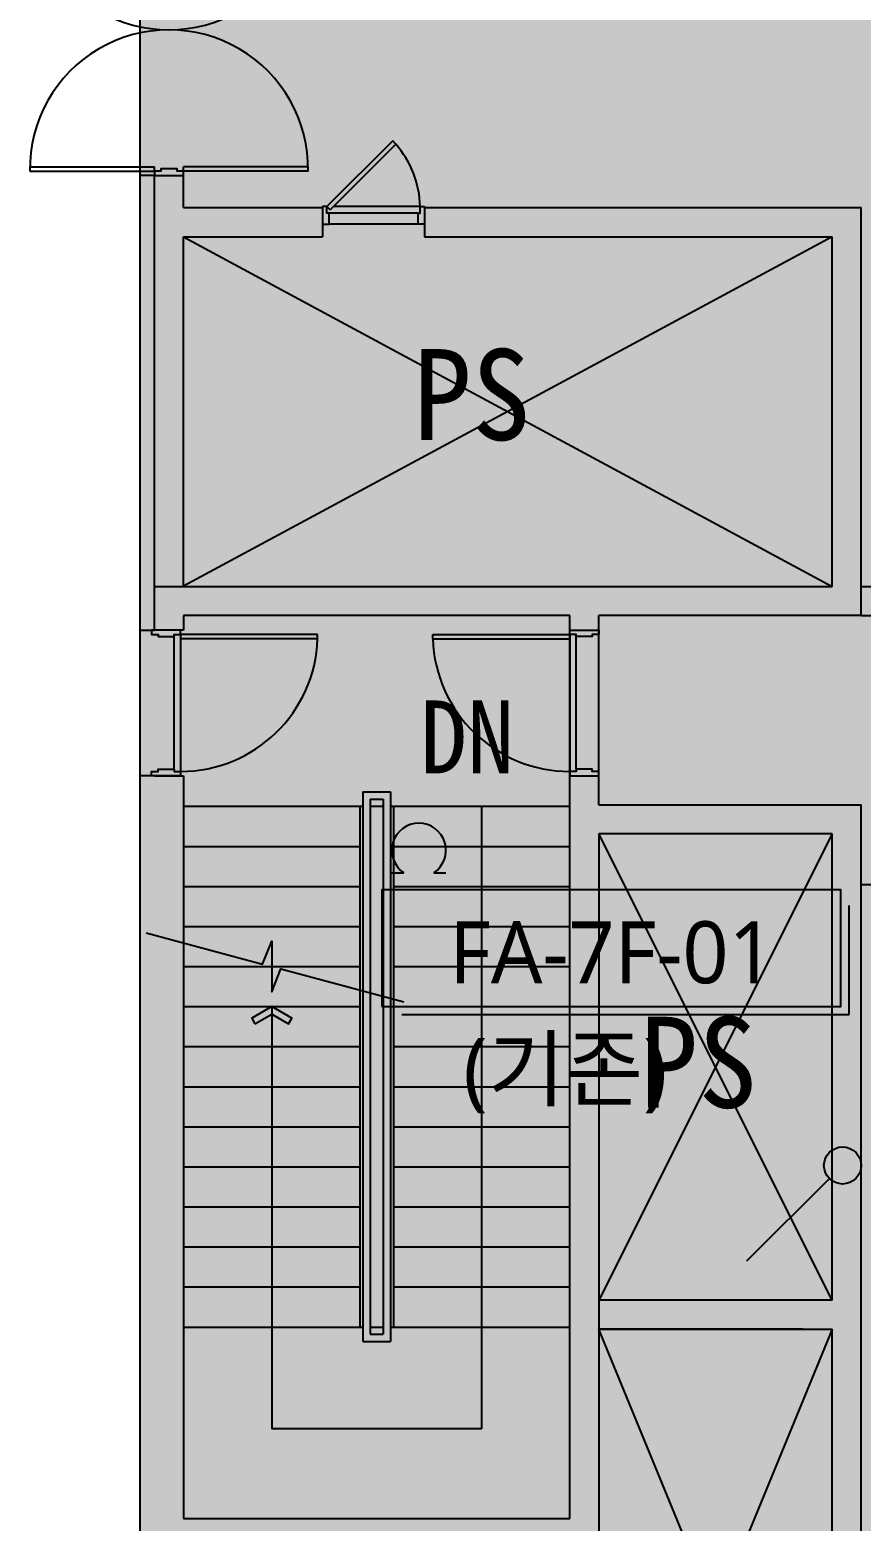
# Model space of a CAD drawing. Header units: millimetres. Extents: x 1710 to 94914, y 1329 to 63037.
# Drawn here: x 9276 to 14981, y 38026 to 48265 of the extents above; entities that cross this region are included whole.
import ezdxf
from ezdxf.enums import TextEntityAlignment as Align

# ---------------------------------------------------------------- set-up
doc = ezdxf.new("R2010")
doc.units = ezdxf.units.MM
doc.header["$LTSCALE"] = 120
for name, color, linetype in [('ARCH', 9, 'Continuous'), ('fire', 2, 'Continuous'), ('fire-l', 4, 'Continuous'), ('공사제외', 5, 'Continuous')]:
    doc.layers.add(name, color=color, linetype=linetype)
doc.styles.add('SUKWOO', font='malgun.ttf')
doc.styles.add('돋움', font='')
doc.styles.get('돋움').set_extended_font_data('DotumChe')

# ---------------------------------------------------------------- blocks, each defined once
blk = doc.blocks.new('O')
at = {"layer": 'fire'}
for p, q in [((0, 0), (0.483, 0)), ((1.703, 0), (2.186, 0))]:
    blk.add_line(p, q, dxfattribs=at)
blk.add_arc((1.093, 0.907), 1.093, 303.90895, 236.09105, dxfattribs=at)
blk = doc.blocks.new('13')
at = {"layer": 'fire'}
blk.add_line((0.53, 0.53), (3.873, 3.873), dxfattribs=at)
blk.add_circle((0, 0), 0.75, dxfattribs=at)
blk.add_solid([(1.81, 2.4), (2.4, 1.81), (3.873, 3.873)], dxfattribs=at)

msp = doc.modelspace()

# ---------------------------------------------------------------- hatches: boundary and pattern name
at = {"layer": 'ARCH'}
h = msp.add_hatch(color=9, dxfattribs=at)
edge = h.paths.add_edge_path()
edge.add_arc((12376.3, 42934.2), 80, -90, 90)
edge.add_arc((12376.3, 42934.2), 80, 90, 270)
h = msp.add_hatch(color=9, dxfattribs=at)
edge = h.paths.add_edge_path()
edge.add_arc((12376.3, 42934.2), 80, -90, 90)
edge.add_arc((12376.3, 42934.2), 80, 90, 270)
h = msp.add_hatch(color=9, dxfattribs=at)
edge = h.paths.add_edge_path()
edge.add_arc((12376.3, 42934.2), 80, -90, 90)
edge.add_arc((12376.3, 42934.2), 80, 90, 270)
h = msp.add_hatch(color=9, dxfattribs=at)
edge = h.paths.add_edge_path()
edge.add_arc((12376.3, 42934.2), 80, -90, 90)
edge.add_arc((12376.3, 42934.2), 80, 90, 270)
h = msp.add_hatch(color=9, dxfattribs=at)
edge = h.paths.add_edge_path()
edge.add_arc((12376.3, 42934.2), 80, -90, 90)
edge.add_arc((12376.3, 42934.2), 80, 90, 270)
h = msp.add_hatch(color=9, dxfattribs=at)
edge = h.paths.add_edge_path()
edge.add_arc((12376.3, 42934.2), 80, -90, 90)
edge.add_arc((12376.3, 42934.2), 80, 90, 270)
msp.add_hatch(color=9, dxfattribs=at).paths.add_polyline_path([(10798.7, 41479.7), (10820.9, 41441.2), (10936.3, 41507.9), (11051.8, 41441.2), (11074, 41479.7), (10936.3, 41559.2)])
msp.add_hatch(color=9, dxfattribs=at).paths.add_polyline_path([(10798.7, 41479.7), (10820.9, 41441.2), (10936.3, 41507.9), (11051.8, 41441.2), (11074, 41479.7), (10936.3, 41559.2)])
msp.add_hatch(color=9, dxfattribs=at).paths.add_polyline_path([(10798.7, 41479.7), (10820.9, 41441.2), (10936.3, 41507.9), (11051.8, 41441.2), (11074, 41479.7), (10936.3, 41559.2)])
msp.add_hatch(color=9, dxfattribs=at).paths.add_polyline_path([(10798.7, 41479.7), (10820.9, 41441.2), (10936.3, 41507.9), (11051.8, 41441.2), (11074, 41479.7), (10936.3, 41559.2)])
msp.add_hatch(color=9, dxfattribs=at).paths.add_polyline_path([(10798.7, 41479.7), (10820.9, 41441.2), (10936.3, 41507.9), (11051.8, 41441.2), (11074, 41479.7), (10936.3, 41559.2)])
msp.add_hatch(color=9, dxfattribs=at).paths.add_polyline_path([(10798.7, 41479.7), (10820.9, 41441.2), (10936.3, 41507.9), (11051.8, 41441.2), (11074, 41479.7), (10936.3, 41559.2)])
at = {"layer": '공사제외', "linetype": 'Continuous'}
msp.add_hatch(color=253, dxfattribs=at).paths.add_polyline_path([(23571.3, 52274.1), (10031.3, 52274.1), (10031.3, 28344.3), (23571.3, 28344.3)])

# ---------------------------------------------------------------- linework, layer by layer
at = {"layer": 'ARCH', "color": 9}
for p, q in [((11766.9, 47501.9, 0), (11315.2, 47051.2, 0)), ((11766.9, 47501.9, 0), (11315.2, 47051.2, 0)), ((11766.9, 47501.9, 0), (11315.2, 47051.2, 0)), ((11788.1, 47480.6, 0), (11336.5, 47029.9, 0)), ((11788.1, 47480.6, 0), (11336.5, 47029.9, 0)), ((11788.1, 47480.6, 0), (11336.5, 47029.9, 0)), ((11788.1, 47480.6, 0), (11766.9, 47501.9, 0)), ((11788.1, 47480.6, 0), (11766.9, 47501.9, 0)), ((11788.1, 47480.6, 0), (11766.9, 47501.9, 0)), ((9276.5, 47325.1, 0), (10131.3, 47325.1, 0)), ((9276.5, 47325.1, 0), (10131.3, 47325.1, 0)), ((9276.5, 47325.1, 0), (10131.3, 47325.1, 0)), ((9276.5, 47325.1, 0), (10131.3, 47325.1, 0)), ((9276.5, 47325.1, 0), (10131.3, 47325.1, 0)), ((9276.5, 47325.1, 0), (10131.3, 47325.1, 0)), ((10131.3, 47295.1, 0), (10131.3, 47325.1, 0)), ((10131.3, 47295.1, 0), (10131.3, 47325.1, 0)), ((10131.3, 47295.1, 0), (10131.3, 47325.1, 0)), ((10131.3, 47295.1, 0), (10131.3, 47325.1, 0)), ((10131.3, 47295.1, 0), (10131.3, 47325.1, 0)), ((10131.3, 47295.1, 0), (10131.3, 47325.1, 0)), ((10331.3, 47295.1, 0), (10331.3, 47325.1, 0)), ((11186.2, 47325.1, 0), (10331.3, 47325.1, 0)), ((10331.3, 47295.1, 0), (10331.3, 47325.1, 0)), ((11186.2, 47325.1, 0), (10331.3, 47325.1, 0)), ((10331.3, 47295.1, 0), (10331.3, 47325.1, 0)), ((11186.2, 47325.1, 0), (10331.3, 47325.1, 0)), ((10331.3, 47295.1, 0), (10331.3, 47325.1, 0)), ((11186.2, 47325.1, 0), (10331.3, 47325.1, 0)), ((10331.3, 47295.1, 0), (10331.3, 47325.1, 0)), ((11186.2, 47325.1, 0), (10331.3, 47325.1, 0)), ((10331.3, 47295.1, 0), (10331.3, 47325.1, 0)), ((11186.2, 47325.1, 0), (10331.3, 47325.1, 0)), ((9276.5, 47295.1, 0), (10131.3, 47295.1, 0)), ((9276.5, 47295.1, 0), (10131.3, 47295.1, 0)), ((9276.5, 47295.1, 0), (10131.3, 47295.1, 0)), ((9276.5, 47295.1, 0), (10131.3, 47295.1, 0)), ((9276.5, 47295.1, 0), (10131.3, 47295.1, 0)), ((9276.5, 47295.1, 0), (10131.3, 47295.1, 0)), ((10131.3, 47265.1, 0), (10031.3, 47265.1, 0)), ((10131.3, 47265.1, 0), (10031.3, 47265.1, 0)), ((10131.3, 47265.1, 0), (10031.3, 47265.1, 0)), ((10131.3, 47265.1, 0), (10031.3, 47265.1, 0)), ((10131.3, 47265.1, 0), (10031.3, 47265.1, 0)), ((10131.3, 47265.1, 0), (10031.3, 47265.1, 0)), ((10131.3, 44444.3, 0), (10131.3, 47265.1, 0)), ((10131.3, 47265.1, 0), (10331.3, 47265.1, 0)), ((10131.3, 44444.3, 0), (10131.3, 47265.1, 0)), ((10131.3, 47265.1, 0), (10331.3, 47265.1, 0)), ((10131.3, 44444.3, 0), (10131.3, 47265.1, 0)), ((10131.3, 47265.1, 0), (10331.3, 47265.1, 0)), ((10131.3, 44444.3, 0), (10131.3, 47265.1, 0)), ((10131.3, 47265.1, 0), (10331.3, 47265.1, 0)), ((10131.3, 44444.3, 0), (10131.3, 47265.1, 0)), ((10131.3, 47265.1, 0), (10331.3, 47265.1, 0)), ((10131.3, 44444.3, 0), (10131.3, 47265.1, 0)), ((10131.3, 47265.1, 0), (10331.3, 47265.1, 0)), ((11186.2, 47295.1, 0), (10331.3, 47295.1, 0)), ((11186.2, 47295.1, 0), (10331.3, 47295.1, 0)), ((11186.2, 47295.1, 0), (10331.3, 47295.1, 0)), ((11186.2, 47295.1, 0), (10331.3, 47295.1, 0)), ((11186.2, 47295.1, 0), (10331.3, 47295.1, 0)), ((11186.2, 47295.1, 0), (10331.3, 47295.1, 0)), ((10331.3, 47044.6, 0), (10331.3, 47265.1, 0)), ((10331.3, 47044.6, 0), (10331.3, 47265.1, 0)), ((10331.3, 47044.6, 0), (10331.3, 47265.1, 0)), ((10331.3, 47044.6, 0), (10331.3, 47265.1, 0)), ((10331.3, 47044.6, 0), (10331.3, 47265.1, 0)), ((10331.3, 47044.6, 0), (10331.3, 47265.1, 0)), ((10131.3, 44444.6, 0), (10131.3, 47044.6, 0)), ((10131.3, 44444.6, 0), (10131.3, 47044.6, 0)), ((10131.3, 44444.6, 0), (10131.3, 47044.6, 0)), ((10131.3, 44444.6, 0), (10131.3, 47044.6, 0)), ((10131.3, 44444.6, 0), (10131.3, 47044.6, 0)), ((10131.3, 44444.6, 0), (10131.3, 47044.6, 0)), ((10331.3, 47044.6, 0), (11285.2, 47044.6, 0)), ((10331.3, 47044.6, 0), (11285.2, 47044.6, 0)), ((10331.3, 47044.6, 0), (11285.2, 47044.6, 0)), ((11285.2, 47044.6, 0), (11285.2, 46844.5, 0)), ((11285.2, 47044.6, 0), (11285.2, 46844.5, 0)), ((11285.2, 47044.6, 0), (11285.2, 46844.5, 0)), ((11315.2, 47051.2, 0), (11336.5, 47029.9, 0)), ((11315.2, 47051.2, 0), (11336.5, 47029.9, 0)), ((11315.2, 47051.2, 0), (11336.5, 47029.9, 0)), ((11985.2, 47044.6, 0), (14981.3, 47044.6, 0)), ((11985.2, 47044.6, 0), (11985.2, 46844.5, 0)), ((11985.2, 47044.6, 0), (14981.3, 47044.6, 0)), ((11985.2, 47044.6, 0), (11985.2, 46844.5, 0)), ((11985.2, 47044.6, 0), (14981.3, 47044.6, 0)), ((11985.2, 47044.6, 0), (11985.2, 46844.5, 0)), ((14981.3, 44244.2, 0), (14981.3, 47044.6, 0)), ((14981.3, 44244.2, 0), (14981.3, 47044.6, 0)), ((14981.3, 44244.2, 0), (14981.3, 47044.6, 0)), ((14781.3, 46844.6, 0), (10331.3, 44444.6, 0)), ((14781.3, 46844.6, 0), (10331.3, 44444.6, 0)), ((10331.3, 46844.6, 0), (11285.2, 46844.6, 0)), ((10331.3, 44444.6, 0), (10331.3, 46844.6, 0)), ((10331.3, 46844.6, 0), (11285.2, 46844.6, 0)), ((10331.3, 44444.6, 0), (10331.3, 46844.6, 0)), ((14781.3, 46844.6, 0), (10331.3, 44444.6, 0)), ((14781.3, 46844.6, 0), (10331.3, 44444.6, 0)), ((10331.3, 46844.6, 0), (11285.2, 46844.6, 0)), ((10331.3, 44444.6, 0), (10331.3, 46844.6, 0)), ((10331.3, 46844.6, 0), (11285.2, 46844.6, 0)), ((10331.3, 44444.6, 0), (10331.3, 46844.6, 0)), ((14781.3, 46844.6, 0), (10331.3, 44444.6, 0)), ((14781.3, 46844.6, 0), (10331.3, 44444.6, 0)), ((10331.3, 46844.6, 0), (11285.2, 46844.6, 0)), ((10331.3, 44444.6, 0), (10331.3, 46844.6, 0)), ((10331.3, 46844.6, 0), (11285.2, 46844.6, 0)), ((10331.3, 44444.6, 0), (10331.3, 46844.6, 0)), ((10331.3, 46844.2, 0), (14781.3, 44444.2, 0)), ((10331.3, 46844.2, 0), (14781.3, 44444.2, 0)), ((10331.3, 46844.2, 0), (14781.3, 44444.2, 0)), ((10331.3, 46844.2, 0), (14781.3, 44444.2, 0)), ((10331.3, 46844.2, 0), (14781.3, 44444.2, 0)), ((10331.3, 46844.2, 0), (14781.3, 44444.2, 0)), ((11985.2, 46844.6, 0), (14781.3, 46844.6, 0)), ((11985.2, 46844.6, 0), (14781.3, 46844.6, 0)), ((11985.2, 46844.6, 0), (14781.3, 46844.6, 0)), ((11985.2, 46844.6, 0), (14781.3, 46844.6, 0)), ((11985.2, 46844.6, 0), (14781.3, 46844.6, 0)), ((11985.2, 46844.6, 0), (14781.3, 46844.6, 0)), ((14781.3, 44444.2, 0), (14781.3, 46844.6, 0)), ((14781.3, 44444.2, 0), (14781.3, 46844.6, 0)), ((14781.3, 44444.2, 0), (14781.3, 46844.6, 0)), ((14781.3, 44444.2, 0), (14781.3, 44915.9, 0)), ((14781.3, 44444.2, 0), (14781.3, 44915.9, 0)), ((14781.3, 44444.2, 0), (14781.3, 44915.9, 0)), ((10131.3, 44144.2, 0), (10131.3, 44444.2, 0)), ((10131.3, 44444.2, 0), (14781.3, 44444.2, 0)), ((10131.3, 44144.2, 0), (10131.3, 44444.2, 0)), ((10131.3, 44444.2, 0), (14781.3, 44444.2, 0)), ((10131.3, 44144.2, 0), (10131.3, 44444.2, 0)), ((10131.3, 44444.2, 0), (14781.3, 44444.2, 0)), ((10131.3, 44144.2, 0), (10131.3, 44444.2, 0)), ((10131.3, 44444.2, 0), (14781.3, 44444.2, 0)), ((10131.3, 44144.2, 0), (10131.3, 44444.2, 0)), ((10131.3, 44444.2, 0), (14781.3, 44444.2, 0)), ((10131.3, 44144.2, 0), (10131.3, 44444.2, 0)), ((10131.3, 44444.2, 0), (14781.3, 44444.2, 0)), ((14981.3, 44444.2, 0), (20081.3, 44444.2, 0)), ((12981.3, 44244.2, 0), (10331.3, 44244.2, 0)), ((10331.3, 44244.2, 0), (10331.3, 44144.2, 0)), ((12981.3, 44244.2, 0), (10331.3, 44244.2, 0)), ((10331.3, 44244.2, 0), (10331.3, 44144.2, 0)), ((12981.3, 44244.2, 0), (10331.3, 44244.2, 0)), ((10331.3, 44244.2, 0), (10331.3, 44144.2, 0)), ((12981.3, 44244.2, 0), (10331.3, 44244.2, 0)), ((10331.3, 44244.2, 0), (10331.3, 44144.2, 0)), ((12981.3, 44244.2, 0), (10331.3, 44244.2, 0)), ((10331.3, 44244.2, 0), (10331.3, 44144.2, 0)), ((12981.3, 44244.2, 0), (10331.3, 44244.2, 0)), ((10331.3, 44244.2, 0), (10331.3, 44144.2, 0)), ((12981.3, 38044.2, 0), (12981.3, 44244.2, 0)), ((12981.3, 38044.2, 0), (12981.3, 44244.2, 0)), ((12981.3, 38044.2, 0), (12981.3, 44244.2, 0)), ((12981.3, 38044.2, 0), (12981.3, 44244.2, 0)), ((12981.3, 38044.2, 0), (12981.3, 44244.2, 0)), ((12981.3, 38044.2, 0), (12981.3, 44244.2, 0)), ((14981.3, 44244.2, 0), (13181.4, 44244.2, 0)), ((14981.3, 44244.2, 0), (13181.4, 44244.2, 0)), ((13181.4, 42944.3, 0), (13181.4, 44244.2, 0)), ((14981.3, 44244.2, 0), (13181.4, 44244.2, 0)), ((14981.3, 44244.2, 0), (13181.4, 44244.2, 0)), ((13181.4, 42944.3, 0), (13181.4, 44244.2, 0)), ((14981.3, 44244.2, 0), (13181.4, 44244.2, 0)), ((14981.3, 44244.2, 0), (13181.4, 44244.2, 0)), ((13181.4, 42944.3, 0), (13181.4, 44244.2, 0)), ((14981.3, 44244.2, 0), (20081.3, 44244.2, 0)), ((10331.3, 44144.2, 0), (10131.3, 44144.2, 0)), ((10331.3, 44144.2, 0), (10131.3, 44144.2, 0)), ((10331.3, 44144.2, 0), (10131.3, 44144.2, 0)), ((10331.3, 44144.2, 0), (10131.3, 44144.2, 0)), ((10331.3, 44144.2, 0), (10131.3, 44144.2, 0)), ((10331.3, 44144.2, 0), (10131.3, 44144.2, 0)), ((11250.9, 44114.2, 0), (10311.3, 44114.2, 0)), ((10311.3, 44114.2, 0), (10311.3, 44084.2, 0)), ((11250.9, 44114.2, 0), (10311.3, 44114.2, 0)), ((10311.3, 44114.2, 0), (10311.3, 44084.2, 0)), ((11250.9, 44114.2, 0), (10311.3, 44114.2, 0)), ((10311.3, 44114.2, 0), (10311.3, 44084.2, 0)), ((11250.9, 44114.2, 0), (10311.3, 44114.2, 0)), ((10311.3, 44114.2, 0), (10311.3, 44084.2, 0)), ((11250.9, 44114.2, 0), (10311.3, 44114.2, 0)), ((10311.3, 44114.2, 0), (10311.3, 44084.2, 0)), ((11250.9, 44114.2, 0), (10311.3, 44114.2, 0)), ((10311.3, 44114.2, 0), (10311.3, 44084.2, 0)), ((11250.9, 44084.2, 0), (10311.3, 44084.2, 0)), ((11250.9, 44084.2, 0), (10311.3, 44084.2, 0)), ((11250.9, 44084.2, 0), (10311.3, 44084.2, 0)), ((11250.9, 44084.2, 0), (10311.3, 44084.2, 0)), ((11250.9, 44084.2, 0), (10311.3, 44084.2, 0)), ((11250.9, 44084.2, 0), (10311.3, 44084.2, 0)), ((11250.9, 44084.2, 0), (11250.9, 44114.2, 0)), ((11250.9, 44084.2, 0), (11250.9, 44114.2, 0)), ((11250.9, 44084.2, 0), (11250.9, 44114.2, 0)), ((11250.9, 44084.2, 0), (11250.9, 44114.2, 0)), ((11250.9, 44084.2, 0), (11250.9, 44114.2, 0)), ((11250.9, 44084.2, 0), (11250.9, 44114.2, 0)), ((12041.8, 44114.2, 0), (12981.4, 44114.2, 0)), ((12041.8, 44084.2, 0), (12041.8, 44114.2, 0)), ((12041.8, 44114.2, 0), (12981.4, 44114.2, 0)), ((12041.8, 44084.2, 0), (12041.8, 44114.2, 0)), ((12041.8, 44114.2, 0), (12981.4, 44114.2, 0)), ((12041.8, 44084.2, 0), (12041.8, 44114.2, 0)), ((12041.8, 44084.2, 0), (12981.4, 44084.2, 0)), ((12041.8, 44084.2, 0), (12981.4, 44084.2, 0)), ((12041.8, 44084.2, 0), (12981.4, 44084.2, 0)), ((12981.4, 44114.2, 0), (12981.4, 44084.2, 0)), ((12981.4, 44114.2, 0), (12981.4, 44084.2, 0)), ((12981.4, 44114.2, 0), (12981.4, 44084.2, 0)), ((10131.3, 43144.2, 0), (10331.3, 43144.2, 0)), ((10131.3, 43144.2, 0), (10331.3, 43144.2, 0)), ((10131.3, 43144.2, 0), (10331.3, 43144.2, 0)), ((10131.3, 43144.2, 0), (10331.3, 43144.2, 0)), ((10131.3, 43144.2, 0), (10331.3, 43144.2, 0)), ((10131.3, 43144.2, 0), (10331.3, 43144.2, 0)), ((10331.3, 43144.2, 0), (10331.3, 38044.2, 0)), ((10331.3, 43144.2, 0), (10331.3, 38044.2, 0)), ((10331.3, 43144.2, 0), (10331.3, 38044.2, 0)), ((10331.3, 43144.2, 0), (10331.3, 38044.2, 0)), ((10331.3, 43144.2, 0), (10331.3, 38044.2, 0)), ((10331.3, 43144.2, 0), (10331.3, 38044.2, 0)), ((11561.3, 43034.2, 0), (11751.3, 43034.2, 0)), ((11561.3, 43034.2, 0), (11561.3, 39259.2, 0)), ((11561.3, 43034.2, 0), (11751.3, 43034.2, 0)), ((11561.3, 43034.2, 0), (11561.3, 39259.2, 0)), ((11561.3, 43034.2, 0), (11751.3, 43034.2, 0)), ((11561.3, 43034.2, 0), (11561.3, 39259.2, 0)), ((11561.3, 43034.2, 0), (11751.3, 43034.2, 0)), ((11561.3, 43034.2, 0), (11561.3, 39259.2, 0)), ((11561.3, 43034.2, 0), (11751.3, 43034.2, 0)), ((11561.3, 43034.2, 0), (11561.3, 39259.2, 0)), ((11561.3, 43034.2, 0), (11751.3, 43034.2, 0)), ((11561.3, 43034.2, 0), (11561.3, 39259.2, 0)), ((11751.3, 43034.2, 0), (11751.3, 39259.2, 0)), ((11751.3, 43034.2, 0), (11751.3, 39259.2, 0)), ((11751.3, 43034.2, 0), (11751.3, 39259.2, 0)), ((11751.3, 43034.2, 0), (11751.3, 39259.2, 0)), ((11751.3, 43034.2, 0), (11751.3, 39259.2, 0)), ((11751.3, 43034.2, 0), (11751.3, 39259.2, 0)), ((10331.3, 42934.2, 0), (11561.3, 42934.2, 0)), ((10331.3, 42934.2, 0), (11561.3, 42934.2, 0)), ((10331.3, 42934.2, 0), (11561.3, 42934.2, 0)), ((10331.3, 42934.2, 0), (11561.3, 42934.2, 0)), ((10331.3, 42934.2, 0), (11561.3, 42934.2, 0)), ((10331.3, 42934.2, 0), (11561.3, 42934.2, 0)), ((11541.3, 42934.2, 0), (11541.3, 39359.2, 0)), ((11541.3, 42934.2, 0), (11541.3, 39359.2, 0)), ((11541.3, 42934.2, 0), (11541.3, 39359.2, 0)), ((11541.3, 42934.2, 0), (11541.3, 39359.2, 0)), ((11541.3, 42934.2, 0), (11541.3, 39359.2, 0)), ((11541.3, 42934.2, 0), (11541.3, 39359.2, 0)), ((11611.3, 42984.2, 0), (11701.3, 42984.2, 0)), ((11611.3, 42984.2, 0), (11611.3, 39309.2, 0)), ((11611.3, 42984.2, 0), (11701.3, 42984.2, 0)), ((11611.3, 42984.2, 0), (11611.3, 39309.2, 0)), ((11611.3, 42984.2, 0), (11701.3, 42984.2, 0)), ((11611.3, 42984.2, 0), (11611.3, 39309.2, 0)), ((11611.3, 42984.2, 0), (11701.3, 42984.2, 0)), ((11611.3, 42984.2, 0), (11611.3, 39309.2, 0)), ((11611.3, 42984.2, 0), (11701.3, 42984.2, 0)), ((11611.3, 42984.2, 0), (11611.3, 39309.2, 0)), ((11611.3, 42984.2, 0), (11701.3, 42984.2, 0)), ((11611.3, 42984.2, 0), (11611.3, 39309.2, 0)), ((11611.3, 42934.2, 0), (11701.3, 42934.2, 0)), ((11611.3, 42934.2, 0), (11701.3, 42934.2, 0)), ((11611.3, 42934.2, 0), (11701.3, 42934.2, 0)), ((11611.3, 42934.2, 0), (11701.3, 42934.2, 0)), ((11611.3, 42934.2, 0), (11701.3, 42934.2, 0)), ((11611.3, 42934.2, 0), (11701.3, 42934.2, 0)), ((11701.3, 42984.2, 0), (11701.3, 39309.2, 0)), ((11701.3, 42984.2, 0), (11701.3, 39309.2, 0)), ((11701.3, 42984.2, 0), (11701.3, 39309.2, 0)), ((11701.3, 42984.2, 0), (11701.3, 39309.2, 0)), ((11701.3, 42984.2, 0), (11701.3, 39309.2, 0)), ((11701.3, 42984.2, 0), (11701.3, 39309.2, 0)), ((11751.3, 42934.2, 0), (12981.3, 42934.2, 0)), ((11751.3, 42934.2, 0), (12981.3, 42934.2, 0)), ((11751.3, 42934.2, 0), (12981.3, 42934.2, 0)), ((11751.3, 42934.2, 0), (12981.3, 42934.2, 0)), ((11751.3, 42934.2, 0), (12981.3, 42934.2, 0)), ((11751.3, 42934.2, 0), (12981.3, 42934.2, 0)), ((11771.3, 42934.2, 0), (11771.3, 39359.2, 0)), ((11771.3, 42934.2, 0), (11771.3, 39359.2, 0)), ((11771.3, 42934.2, 0), (11771.3, 39359.2, 0)), ((11771.3, 42934.2, 0), (11771.3, 39359.2, 0)), ((11771.3, 42934.2, 0), (11771.3, 39359.2, 0)), ((11771.3, 42934.2, 0), (11771.3, 39359.2, 0)), ((12376.3, 42934.2, 0), (12376.3, 38659.2, 0)), ((12376.3, 42934.2, 0), (12376.3, 38659.2, 0)), ((12376.3, 42934.2, 0), (12376.3, 38659.2, 0)), ((12376.3, 42934.2, 0), (12376.3, 38659.2, 0)), ((12376.3, 42934.2, 0), (12376.3, 38659.2, 0)), ((12376.3, 42934.2, 0), (12376.3, 38659.2, 0)), ((13181.3, 42944.3, 0), (14781.3, 42944.3, 0)), ((13181.3, 42944.3, 0), (14981.3, 42944.3, 0)), ((13181.3, 42944.3, 0), (14781.3, 42944.3, 0)), ((13181.3, 42944.3, 0), (14981.3, 42944.3, 0)), ((13181.3, 42944.3, 0), (14781.3, 42944.3, 0)), ((13181.3, 42944.3, 0), (14981.3, 42944.3, 0)), ((14981.3, 35244.3, 0), (14981.3, 42944.3, 0)), ((14981.3, 35244.3, 0), (14981.3, 42944.3, 0)), ((14981.3, 35244.3, 0), (14981.3, 42944.3, 0)), ((14781.3, 42744.3, 0), (13181.3, 42744.3, 0)), ((13181.3, 42744.3, 0), (13181.3, 35244.2, 0)), ((14781.3, 42744.3, 0), (13181.3, 42744.3, 0)), ((13181.3, 42744.3, 0), (13181.3, 36972.9, 0)), ((14781.3, 42744.3, 0), (13181.3, 42744.3, 0)), ((13181.3, 42744.3, 0), (13181.3, 35244.2, 0)), ((14781.3, 42744.3, 0), (13181.3, 42744.3, 0)), ((13181.3, 42744.3, 0), (13181.3, 36972.9, 0)), ((14781.3, 42744.3, 0), (13181.3, 42744.3, 0)), ((13181.3, 42744.3, 0), (13181.3, 35244.2, 0)), ((14781.3, 42744.3, 0), (13181.3, 42744.3, 0)), ((13181.3, 42744.3, 0), (13181.3, 36972.9, 0)), ((14781.3, 42244.3, 0), (14781.3, 42744.3, 0)), ((14781.3, 39544.3, 0), (14781.3, 42744.3, 0)), ((14781.3, 42244.3, 0), (14781.3, 42744.3, 0)), ((14781.3, 39544.3, 0), (14781.3, 42744.3, 0)), ((14781.3, 42244.3, 0), (14781.3, 42744.3, 0)), ((14781.3, 39544.3, 0), (14781.3, 42744.3, 0)), ((10331.3, 42659.2, 0), (11541.3, 42659.2, 0)), ((10331.3, 42659.2, 0), (11541.3, 42659.2, 0)), ((10331.3, 42659.2, 0), (11541.3, 42659.2, 0)), ((10331.3, 42659.2, 0), (11541.3, 42659.2, 0)), ((10331.3, 42659.2, 0), (11541.3, 42659.2, 0)), ((10331.3, 42659.2, 0), (11541.3, 42659.2, 0)), ((11771.3, 42659.2, 0), (12981.3, 42659.2, 0)), ((11771.3, 42659.2, 0), (12981.3, 42659.2, 0)), ((11771.3, 42659.2, 0), (12981.3, 42659.2, 0)), ((11771.3, 42659.2, 0), (12981.3, 42659.2, 0)), ((11771.3, 42659.2, 0), (12981.3, 42659.2, 0)), ((11771.3, 42659.2, 0), (12981.3, 42659.2, 0)), ((14981.3, 42398.1, 0), (23571.3, 42398.1, 0)), ((10331.3, 42384.2, 0), (11541.3, 42384.2, 0)), ((10331.3, 42384.2, 0), (11541.3, 42384.2, 0)), ((10331.3, 42384.2, 0), (11541.3, 42384.2, 0)), ((10331.3, 42384.2, 0), (11541.3, 42384.2, 0)), ((10331.3, 42384.2, 0), (11541.3, 42384.2, 0)), ((10331.3, 42384.2, 0), (11541.3, 42384.2, 0)), ((11771.3, 42384.2, 0), (12981.3, 42384.2, 0)), ((11771.3, 42384.2, 0), (12981.3, 42384.2, 0)), ((11771.3, 42384.2, 0), (12981.3, 42384.2, 0)), ((11771.3, 42384.2, 0), (12981.3, 42384.2, 0)), ((11771.3, 42384.2, 0), (12981.3, 42384.2, 0)), ((11771.3, 42384.2, 0), (12981.3, 42384.2, 0)), ((10331.3, 42109.2, 0), (11541.3, 42109.2, 0)), ((10331.3, 42109.2, 0), (11541.3, 42109.2, 0)), ((10331.3, 42109.2, 0), (11541.3, 42109.2, 0)), ((10331.3, 42109.2, 0), (11541.3, 42109.2, 0)), ((10331.3, 42109.2, 0), (11541.3, 42109.2, 0)), ((10331.3, 42109.2, 0), (11541.3, 42109.2, 0)), ((11771.3, 42109.2, 0), (12981.3, 42109.2, 0)), ((11771.3, 42109.2, 0), (12981.3, 42109.2, 0)), ((11771.3, 42109.2, 0), (12981.3, 42109.2, 0)), ((11771.3, 42109.2, 0), (12981.3, 42109.2, 0)), ((11771.3, 42109.2, 0), (12981.3, 42109.2, 0)), ((11771.3, 42109.2, 0), (12981.3, 42109.2, 0)), ((10331.3, 41834.2, 0), (11541.3, 41834.2, 0)), ((10331.3, 41834.2, 0), (11541.3, 41834.2, 0)), ((10331.3, 41834.2, 0), (11541.3, 41834.2, 0)), ((10331.3, 41834.2, 0), (11541.3, 41834.2, 0)), ((10331.3, 41834.2, 0), (11541.3, 41834.2, 0)), ((10331.3, 41834.2, 0), (11541.3, 41834.2, 0)), ((11771.3, 41834.2, 0), (12981.3, 41834.2, 0)), ((11771.3, 41834.2, 0), (12981.3, 41834.2, 0)), ((11771.3, 41834.2, 0), (12981.3, 41834.2, 0)), ((11771.3, 41834.2, 0), (12981.3, 41834.2, 0)), ((11771.3, 41834.2, 0), (12981.3, 41834.2, 0)), ((11771.3, 41834.2, 0), (12981.3, 41834.2, 0)), ((10331.3, 41559.2, 0), (11541.3, 41559.2, 0)), ((10331.3, 41559.2, 0), (11541.3, 41559.2, 0)), ((10331.3, 41559.2, 0), (11541.3, 41559.2, 0)), ((10331.3, 41559.2, 0), (11541.3, 41559.2, 0)), ((10331.3, 41559.2, 0), (11541.3, 41559.2, 0)), ((10331.3, 41559.2, 0), (11541.3, 41559.2, 0)), ((10936.3, 41559.2, 0), (10936.3, 38659.2, 0)), ((10936.3, 41559.2, 0), (10936.3, 38659.2, 0)), ((10936.3, 41559.2, 0), (10936.3, 38659.2, 0)), ((10936.3, 41559.2, 0), (10936.3, 38659.2, 0)), ((10936.3, 41559.2, 0), (10936.3, 38659.2, 0)), ((10936.3, 41559.2, 0), (10936.3, 38659.2, 0)), ((11771.3, 41559.2, 0), (12981.3, 41559.2, 0)), ((11771.3, 41559.2, 0), (12981.3, 41559.2, 0)), ((11771.3, 41559.2, 0), (12981.3, 41559.2, 0)), ((11771.3, 41559.2, 0), (12981.3, 41559.2, 0)), ((11771.3, 41559.2, 0), (12981.3, 41559.2, 0)), ((11771.3, 41559.2, 0), (12981.3, 41559.2, 0)), ((14981.3, 38694.2, 0), (14981.3, 41544.3, 0)), ((14981.3, 38694.2, 0), (14981.3, 41544.3, 0)), ((14981.3, 38694.2, 0), (14981.3, 41544.3, 0)), ((10331.3, 41284.2, 0), (11541.3, 41284.2, 0)), ((10331.3, 41284.2, 0), (11541.3, 41284.2, 0)), ((10331.3, 41284.2, 0), (11541.3, 41284.2, 0)), ((10331.3, 41284.2, 0), (11541.3, 41284.2, 0)), ((10331.3, 41284.2, 0), (11541.3, 41284.2, 0)), ((10331.3, 41284.2, 0), (11541.3, 41284.2, 0)), ((11771.3, 41284.2, 0), (12981.3, 41284.2, 0)), ((11771.3, 41284.2, 0), (12981.3, 41284.2, 0)), ((11771.3, 41284.2, 0), (12981.3, 41284.2, 0)), ((11771.3, 41284.2, 0), (12981.3, 41284.2, 0)), ((11771.3, 41284.2, 0), (12981.3, 41284.2, 0)), ((11771.3, 41284.2, 0), (12981.3, 41284.2, 0)), ((10331.3, 41009.2, 0), (11541.3, 41009.2, 0)), ((10331.3, 41009.2, 0), (11541.3, 41009.2, 0)), ((10331.3, 41009.2, 0), (11541.3, 41009.2, 0)), ((10331.3, 41009.2, 0), (11541.3, 41009.2, 0)), ((10331.3, 41009.2, 0), (11541.3, 41009.2, 0)), ((10331.3, 41009.2, 0), (11541.3, 41009.2, 0)), ((11771.3, 41009.2, 0), (12981.3, 41009.2, 0)), ((11771.3, 41009.2, 0), (12981.3, 41009.2, 0)), ((11771.3, 41009.2, 0), (12981.3, 41009.2, 0)), ((11771.3, 41009.2, 0), (12981.3, 41009.2, 0)), ((11771.3, 41009.2, 0), (12981.3, 41009.2, 0)), ((11771.3, 41009.2, 0), (12981.3, 41009.2, 0)), ((10331.3, 40734.2, 0), (11541.3, 40734.2, 0)), ((10331.3, 40734.2, 0), (11541.3, 40734.2, 0)), ((10331.3, 40734.2, 0), (11541.3, 40734.2, 0)), ((10331.3, 40734.2, 0), (11541.3, 40734.2, 0)), ((10331.3, 40734.2, 0), (11541.3, 40734.2, 0)), ((10331.3, 40734.2, 0), (11541.3, 40734.2, 0)), ((11771.3, 40734.2, 0), (12981.3, 40734.2, 0)), ((11771.3, 40734.2, 0), (12981.3, 40734.2, 0)), ((11771.3, 40734.2, 0), (12981.3, 40734.2, 0)), ((11771.3, 40734.2, 0), (12981.3, 40734.2, 0)), ((11771.3, 40734.2, 0), (12981.3, 40734.2, 0)), ((11771.3, 40734.2, 0), (12981.3, 40734.2, 0)), ((10331.3, 40459.2, 0), (11541.3, 40459.2, 0)), ((10331.3, 40459.2, 0), (11541.3, 40459.2, 0)), ((10331.3, 40459.2, 0), (11541.3, 40459.2, 0)), ((10331.3, 40459.2, 0), (11541.3, 40459.2, 0)), ((10331.3, 40459.2, 0), (11541.3, 40459.2, 0)), ((10331.3, 40459.2, 0), (11541.3, 40459.2, 0)), ((11771.3, 40459.2, 0), (12981.3, 40459.2, 0)), ((11771.3, 40459.2, 0), (12981.3, 40459.2, 0)), ((11771.3, 40459.2, 0), (12981.3, 40459.2, 0)), ((11771.3, 40459.2, 0), (12981.3, 40459.2, 0)), ((11771.3, 40459.2, 0), (12981.3, 40459.2, 0)), ((11771.3, 40459.2, 0), (12981.3, 40459.2, 0)), ((10331.3, 40184.2, 0), (11541.3, 40184.2, 0)), ((10331.3, 40184.2, 0), (11541.3, 40184.2, 0)), ((10331.3, 40184.2, 0), (11541.3, 40184.2, 0)), ((10331.3, 40184.2, 0), (11541.3, 40184.2, 0)), ((10331.3, 40184.2, 0), (11541.3, 40184.2, 0)), ((10331.3, 40184.2, 0), (11541.3, 40184.2, 0)), ((11771.3, 40184.2, 0), (12981.3, 40184.2, 0)), ((11771.3, 40184.2, 0), (12981.3, 40184.2, 0)), ((11771.3, 40184.2, 0), (12981.3, 40184.2, 0)), ((11771.3, 40184.2, 0), (12981.3, 40184.2, 0)), ((11771.3, 40184.2, 0), (12981.3, 40184.2, 0)), ((11771.3, 40184.2, 0), (12981.3, 40184.2, 0)), ((10331.3, 39909.2, 0), (11541.3, 39909.2, 0)), ((10331.3, 39909.2, 0), (11541.3, 39909.2, 0)), ((10331.3, 39909.2, 0), (11541.3, 39909.2, 0)), ((10331.3, 39909.2, 0), (11541.3, 39909.2, 0)), ((10331.3, 39909.2, 0), (11541.3, 39909.2, 0)), ((10331.3, 39909.2, 0), (11541.3, 39909.2, 0)), ((11771.3, 39909.2, 0), (12981.3, 39909.2, 0)), ((11771.3, 39909.2, 0), (12981.3, 39909.2, 0)), ((11771.3, 39909.2, 0), (12981.3, 39909.2, 0)), ((11771.3, 39909.2, 0), (12981.3, 39909.2, 0)), ((11771.3, 39909.2, 0), (12981.3, 39909.2, 0)), ((11771.3, 39909.2, 0), (12981.3, 39909.2, 0)), ((10331.3, 39634.2, 0), (11541.3, 39634.2, 0)), ((10331.3, 39634.2, 0), (11541.3, 39634.2, 0)), ((10331.3, 39634.2, 0), (11541.3, 39634.2, 0)), ((10331.3, 39634.2, 0), (11541.3, 39634.2, 0)), ((10331.3, 39634.2, 0), (11541.3, 39634.2, 0)), ((10331.3, 39634.2, 0), (11541.3, 39634.2, 0)), ((11771.3, 39634.2, 0), (12981.3, 39634.2, 0)), ((11771.3, 39634.2, 0), (12981.3, 39634.2, 0)), ((11771.3, 39634.2, 0), (12981.3, 39634.2, 0)), ((11771.3, 39634.2, 0), (12981.3, 39634.2, 0)), ((11771.3, 39634.2, 0), (12981.3, 39634.2, 0)), ((11771.3, 39634.2, 0), (12981.3, 39634.2, 0)), ((14781.3, 39544.3, 0), (13181.3, 39544.3, 0)), ((14781.3, 39544.3, 0), (13181.3, 39544.3, 0)), ((14781.3, 39544.3, 0), (13181.3, 39544.3, 0)), ((14781.3, 39544.3, 0), (13181.3, 39544.3, 0)), ((14781.3, 39544.3, 0), (13181.3, 39544.3, 0)), ((14781.3, 39544.3, 0), (13181.3, 39544.3, 0)), ((10331.3, 39359.2, 0), (11561.3, 39359.2, 0)), ((10331.3, 39359.2, 0), (11561.3, 39359.2, 0)), ((10331.3, 39359.2, 0), (11561.3, 39359.2, 0)), ((10331.3, 39359.2, 0), (11561.3, 39359.2, 0)), ((10331.3, 39359.2, 0), (11561.3, 39359.2, 0)), ((10331.3, 39359.2, 0), (11561.3, 39359.2, 0)), ((11611.3, 39359.2, 0), (11701.3, 39359.2, 0)), ((11611.3, 39359.2, 0), (11701.3, 39359.2, 0)), ((11611.3, 39359.2, 0), (11701.3, 39359.2, 0)), ((11611.3, 39359.2, 0), (11701.3, 39359.2, 0)), ((11611.3, 39359.2, 0), (11701.3, 39359.2, 0)), ((11611.3, 39359.2, 0), (11701.3, 39359.2, 0)), ((11751.3, 39359.2, 0), (12981.3, 39359.2, 0)), ((11751.3, 39359.2, 0), (12981.3, 39359.2, 0)), ((11751.3, 39359.2, 0), (12981.3, 39359.2, 0)), ((11751.3, 39359.2, 0), (12981.3, 39359.2, 0)), ((11751.3, 39359.2, 0), (12981.3, 39359.2, 0)), ((11751.3, 39359.2, 0), (12981.3, 39359.2, 0)), ((13181.3, 39344.3, 0), (14781.3, 39344.3, 0)), ((14581.3, 39344.3, 0), (13181.3, 39344.3, 0)), ((13181.3, 39344.3, 0), (14781.3, 39344.3, 0)), ((13181.3, 39344.3, 0), (14781.3, 39344.3, 0)), ((14581.3, 39344.3, 0), (13181.3, 39344.3, 0)), ((13181.3, 39344.3, 0), (14781.3, 39344.3, 0)), ((13181.3, 39344.3, 0), (14781.3, 39344.3, 0)), ((14581.3, 39344.3, 0), (13181.3, 39344.3, 0)), ((13181.3, 39344.3, 0), (14781.3, 39344.3, 0)), ((14781.3, 35444.3, 0), (14781.3, 39344.3, 0)), ((14781.3, 35444.3, 0), (14781.3, 39344.3, 0)), ((14781.3, 35444.3, 0), (14781.3, 39344.3, 0)), ((11561.3, 39259.2, 0), (11751.3, 39259.2, 0)), ((11561.3, 39259.2, 0), (11751.3, 39259.2, 0)), ((11561.3, 39259.2, 0), (11751.3, 39259.2, 0)), ((11561.3, 39259.2, 0), (11751.3, 39259.2, 0)), ((11561.3, 39259.2, 0), (11751.3, 39259.2, 0)), ((11561.3, 39259.2, 0), (11751.3, 39259.2, 0)), ((11611.3, 39309.2, 0), (11701.3, 39309.2, 0)), ((11611.3, 39309.2, 0), (11701.3, 39309.2, 0)), ((11611.3, 39309.2, 0), (11701.3, 39309.2, 0)), ((11611.3, 39309.2, 0), (11701.3, 39309.2, 0)), ((11611.3, 39309.2, 0), (11701.3, 39309.2, 0)), ((11611.3, 39309.2, 0), (11701.3, 39309.2, 0)), ((12376.3, 38659.2, 0), (10936.3, 38659.2, 0)), ((12376.3, 38659.2, 0), (10936.3, 38659.2, 0)), ((12376.3, 38659.2, 0), (10936.3, 38659.2, 0)), ((12376.3, 38659.2, 0), (10936.3, 38659.2, 0)), ((12376.3, 38659.2, 0), (10936.3, 38659.2, 0)), ((12376.3, 38659.2, 0), (10936.3, 38659.2, 0)), ((10331.3, 38044.2, 0), (12981.3, 38044.2, 0)), ((10331.3, 38044.2, 0), (12981.3, 38044.2, 0)), ((10331.3, 38044.2, 0), (12981.3, 38044.2, 0)), ((10331.3, 38044.2, 0), (12981.3, 38044.2, 0)), ((10331.3, 38044.2, 0), (12981.3, 38044.2, 0)), ((10331.3, 38044.2, 0), (12981.3, 38044.2, 0))]:
    msp.add_line(p, q, dxfattribs=at)
at = {"layer": 'ARCH', "color": 9, "elevation": 0}
for points in [[(10131.3, 47265.1), (10331.3, 47265.1), (10331.3, 47295.1), (10286.3, 47295.1), (10286.3, 47310.1), (10176.3, 47310.1), (10176.3, 47295.1), (10131.3, 47295.1)], [(10131.3, 47265.1), (10331.3, 47265.1), (10331.3, 47295.1), (10286.3, 47295.1), (10286.3, 47310.1), (10176.3, 47310.1), (10176.3, 47295.1), (10131.3, 47295.1)], [(10131.3, 47265.1), (10331.3, 47265.1), (10331.3, 47295.1), (10286.3, 47295.1), (10286.3, 47310.1), (10176.3, 47310.1), (10176.3, 47295.1), (10131.3, 47295.1)], [(10131.3, 47265.1), (10331.3, 47265.1), (10331.3, 47295.1), (10286.3, 47295.1), (10286.3, 47310.1), (10176.3, 47310.1), (10176.3, 47295.1), (10131.3, 47295.1)], [(10131.3, 47265.1), (10331.3, 47265.1), (10331.3, 47295.1), (10286.3, 47295.1), (10286.3, 47310.1), (10176.3, 47310.1), (10176.3, 47295.1), (10131.3, 47295.1)], [(10131.3, 47265.1), (10331.3, 47265.1), (10331.3, 47295.1), (10286.3, 47295.1), (10286.3, 47310.1), (10176.3, 47310.1), (10176.3, 47295.1), (10131.3, 47295.1)], [(11285.2, 47051.2), (11285.2, 46931.2), (11330.2, 46931.2), (11330.2, 47006.2), (11315.2, 47006.2), (11315.2, 47051.2)], [(11285.2, 47051.2), (11285.2, 46931.2), (11330.2, 46931.2), (11330.2, 47006.2), (11315.2, 47006.2), (11315.2, 47051.2)], [(11285.2, 47051.2), (11285.2, 46931.2), (11330.2, 46931.2), (11330.2, 47006.2), (11315.2, 47006.2), (11315.2, 47051.2)], [(11985.2, 47051.2), (11985.2, 46931.2), (11940.2, 46931.2), (11940.2, 47006.2), (11955.2, 47006.2), (11955.2, 47051.2)], [(11985.2, 47051.2), (11985.2, 46931.2), (11940.2, 46931.2), (11940.2, 47006.2), (11955.2, 47006.2), (11955.2, 47051.2)], [(11985.2, 47051.2), (11985.2, 46931.2), (11940.2, 46931.2), (11940.2, 47006.2), (11955.2, 47006.2), (11955.2, 47051.2)], [(10311.3, 44144.2), (10111.3, 44144.2), (10111.3, 44114.2), (10156.3, 44114.2), (10156.3, 44099.2), (10266.3, 44099.2), (10266.3, 44114.2), (10311.3, 44114.2)], [(10311.3, 44144.2), (10111.3, 44144.2), (10111.3, 44114.2), (10156.3, 44114.2), (10156.3, 44099.2), (10266.3, 44099.2), (10266.3, 44114.2), (10311.3, 44114.2)], [(10311.3, 44144.2), (10111.3, 44144.2), (10111.3, 44114.2), (10156.3, 44114.2), (10156.3, 44099.2), (10266.3, 44099.2), (10266.3, 44114.2), (10311.3, 44114.2)], [(10311.3, 44144.2), (10111.3, 44144.2), (10111.3, 44114.2), (10156.3, 44114.2), (10156.3, 44099.2), (10266.3, 44099.2), (10266.3, 44114.2), (10311.3, 44114.2)], [(10311.3, 44144.2), (10111.3, 44144.2), (10111.3, 44114.2), (10156.3, 44114.2), (10156.3, 44099.2), (10266.3, 44099.2), (10266.3, 44114.2), (10311.3, 44114.2)], [(10311.3, 44144.2), (10111.3, 44144.2), (10111.3, 44114.2), (10156.3, 44114.2), (10156.3, 44099.2), (10266.3, 44099.2), (10266.3, 44114.2), (10311.3, 44114.2)], [(12981.4, 44144.2), (13181.4, 44144.2), (13181.4, 44114.2), (13136.4, 44114.2), (13136.4, 44099.2), (13026.4, 44099.2), (13026.4, 44114.2), (12981.4, 44114.2)], [(12981.4, 44144.2), (13181.4, 44144.2), (13181.4, 44114.2), (13136.4, 44114.2), (13136.4, 44099.2), (13026.4, 44099.2), (13026.4, 44114.2), (12981.4, 44114.2)], [(12981.4, 44144.2), (13181.4, 44144.2), (13181.4, 44114.2), (13136.4, 44114.2), (13136.4, 44099.2), (13026.4, 44099.2), (13026.4, 44114.2), (12981.4, 44114.2)], [(10311.3, 43144.2), (10111.3, 43144.2), (10111.3, 43174.2), (10156.3, 43174.2), (10156.3, 43189.2), (10266.3, 43189.2), (10266.3, 43174.2), (10311.3, 43174.2)], [(10311.3, 43144.2), (10111.3, 43144.2), (10111.3, 43174.2), (10156.3, 43174.2), (10156.3, 43189.2), (10266.3, 43189.2), (10266.3, 43174.2), (10311.3, 43174.2)], [(10311.3, 43144.2), (10111.3, 43144.2), (10111.3, 43174.2), (10156.3, 43174.2), (10156.3, 43189.2), (10266.3, 43189.2), (10266.3, 43174.2), (10311.3, 43174.2)], [(10311.3, 43144.2), (10111.3, 43144.2), (10111.3, 43174.2), (10156.3, 43174.2), (10156.3, 43189.2), (10266.3, 43189.2), (10266.3, 43174.2), (10311.3, 43174.2)], [(10311.3, 43144.2), (10111.3, 43144.2), (10111.3, 43174.2), (10156.3, 43174.2), (10156.3, 43189.2), (10266.3, 43189.2), (10266.3, 43174.2), (10311.3, 43174.2)], [(10311.3, 43144.2), (10111.3, 43144.2), (10111.3, 43174.2), (10156.3, 43174.2), (10156.3, 43189.2), (10266.3, 43189.2), (10266.3, 43174.2), (10311.3, 43174.2)], [(12981.4, 43144.2), (13181.4, 43144.2), (13181.4, 43174.2), (13136.4, 43174.2), (13136.4, 43189.2), (13026.4, 43189.2), (13026.4, 43174.2), (12981.4, 43174.2)], [(12981.4, 43144.2), (13181.4, 43144.2), (13181.4, 43174.2), (13136.4, 43174.2), (13136.4, 43189.2), (13026.4, 43189.2), (13026.4, 43174.2), (12981.4, 43174.2)], [(12981.4, 43144.2), (13181.4, 43144.2), (13181.4, 43174.2), (13136.4, 43174.2), (13136.4, 43189.2), (13026.4, 43189.2), (13026.4, 43174.2), (12981.4, 43174.2)], [(10820.9, 41441.2), (10936.3, 41507.9), (11051.8, 41441.2), (11074, 41479.7), (10936.3, 41559.2), (10798.7, 41479.7)], [(10820.9, 41441.2), (10936.3, 41507.9), (11051.8, 41441.2), (11074, 41479.7), (10936.3, 41559.2), (10798.7, 41479.7)], [(10820.9, 41441.2), (10936.3, 41507.9), (11051.8, 41441.2), (11074, 41479.7), (10936.3, 41559.2), (10798.7, 41479.7)], [(10820.9, 41441.2), (10936.3, 41507.9), (11051.8, 41441.2), (11074, 41479.7), (10936.3, 41559.2), (10798.7, 41479.7)], [(10820.9, 41441.2), (10936.3, 41507.9), (11051.8, 41441.2), (11074, 41479.7), (10936.3, 41559.2), (10798.7, 41479.7)], [(10820.9, 41441.2), (10936.3, 41507.9), (11051.8, 41441.2), (11074, 41479.7), (10936.3, 41559.2), (10798.7, 41479.7)]]:
    msp.add_lwpolyline(points, close=True, dxfattribs=at)
for points in [[(10031.3, 47265.1), (10031.3, 44144.2), (10131.3, 44144.2)], [(10031.3, 47265.1), (10031.3, 44144.2), (10131.3, 44144.2)], [(10031.3, 47265.1), (10031.3, 44144.2), (10131.3, 44144.2)], [(10031.3, 47265.1), (10031.3, 44144.2), (10131.3, 44144.2)], [(10031.3, 47265.1), (10031.3, 44144.2), (10131.3, 44144.2)], [(10031.3, 47265.1), (10031.3, 44144.2), (10131.3, 44144.2)], [(11940.2, 47006.2), (11330.2, 47006.2)], [(11940.2, 47006.2), (11330.2, 47006.2)], [(11940.2, 47006.2), (11330.2, 47006.2)], [(11955.2, 47051.2), (11357.8, 47051.2)], [(11955.2, 47051.2), (11357.8, 47051.2)], [(11955.2, 47051.2), (11357.8, 47051.2)], [(11940.2, 46931.2), (11330.2, 46931.2)], [(11940.2, 46931.2), (11330.2, 46931.2)], [(11940.2, 46931.2), (11330.2, 46931.2)], [(10266.3, 43189.2), (10266.3, 44099.2)], [(10266.3, 43189.2), (10266.3, 44099.2)], [(10266.3, 43189.2), (10266.3, 44099.2)], [(10266.3, 43189.2), (10266.3, 44099.2)], [(10266.3, 43189.2), (10266.3, 44099.2)], [(10266.3, 43189.2), (10266.3, 44099.2)], [(10311.3, 44114.2), (10311.3, 43174.2)], [(10311.3, 44114.2), (10311.3, 43174.2)], [(10311.3, 44114.2), (10311.3, 43174.2)], [(10311.3, 44114.2), (10311.3, 43174.2)], [(10311.3, 44114.2), (10311.3, 43174.2)], [(10311.3, 44114.2), (10311.3, 43174.2)], [(12981.4, 44114.2), (12981.4, 43174.2)], [(12981.4, 44114.2), (12981.4, 43174.2)], [(12981.4, 44114.2), (12981.4, 43174.2)], [(13026.4, 43189.2), (13026.4, 44099.2)], [(13026.4, 43189.2), (13026.4, 44099.2)], [(13026.4, 43189.2), (13026.4, 44099.2)], [(10131.3, 43144.2), (10031.3, 43144.2), (10031.3, 35144.3), (12881.3, 35144.3), (12881.3, 30294.2)], [(10131.3, 43144.2), (10031.3, 43144.2), (10031.3, 35144.3), (12881.3, 35144.3), (12881.3, 30294.2)], [(10131.3, 43144.2), (10031.3, 43144.2), (10031.3, 35144.3), (12881.3, 35144.3), (12881.3, 30294.2)], [(10131.3, 43144.2), (10031.3, 43144.2), (10031.3, 35144.3), (12881.3, 35144.3), (12881.3, 30294.2)], [(10131.3, 43144.2), (10031.3, 43144.2), (10031.3, 35144.3), (12881.3, 35144.3), (12881.3, 30294.2)], [(10131.3, 43144.2), (10031.3, 43144.2), (10031.3, 35144.3), (12881.3, 35144.3), (12881.3, 30294.2)], [(13181.4, 42944.3), (13181.3, 42944.3)], [(13181.4, 42944.3), (13181.3, 42944.3)], [(13181.4, 42944.3), (13181.3, 42944.3)], [(13181.4, 42944.3), (13181.3, 42944.3)], [(13181.4, 42944.3), (13181.3, 42944.3)], [(13181.4, 42944.3), (13181.3, 42944.3)], [(14781.3, 39544.3), (13181.3, 42744.3)], [(14781.3, 42744.3), (13181.3, 39544.2)], [(14781.3, 39544.3), (13181.3, 42744.3)], [(14781.3, 39544.3), (13181.3, 42744.3)], [(14781.3, 42744.3), (13181.3, 39544.2)], [(14781.3, 39544.3), (13181.3, 42744.3)], [(14781.3, 39544.3), (13181.3, 42744.3)], [(14781.3, 42744.3), (13181.3, 39544.2)], [(14781.3, 39544.3), (13181.3, 42744.3)], [(10073.9, 42065.3), (10873.3, 41851.1), (10936.3, 42008.1), (10936.3, 41660.3), (10999.3, 41817.3), (11843.6, 41591.1)], [(10073.9, 42065.3), (10873.3, 41851.1), (10936.3, 42008.1), (10936.3, 41660.3), (10999.3, 41817.3), (11843.6, 41591.1)], [(10073.9, 42065.3), (10873.3, 41851.1), (10936.3, 42008.1), (10936.3, 41660.3), (10999.3, 41817.3), (11843.6, 41591.1)], [(14781.3, 39344.3), (13181.3, 35444.2)], [(14781.3, 39344.3), (13181.3, 35444.2)], [(14781.3, 39344.3), (13181.3, 35444.2)], [(14781.3, 39344.3), (13181.3, 35444.2)], [(14781.3, 39344.3), (13181.3, 35444.2)], [(14781.3, 39344.3), (13181.3, 35444.2)], [(14781.3, 35444.2), (13181.3, 39344.2)], [(14781.3, 35444.2), (13181.3, 39344.2)], [(14781.3, 35444.2), (13181.3, 39344.2)], [(14781.3, 35444.2), (13181.3, 39344.2)], [(14781.3, 35444.2), (13181.3, 39344.2)], [(14781.3, 35444.2), (13181.3, 39344.2)]]:
    msp.add_lwpolyline(points, dxfattribs=at)
at = {"layer": 'ARCH', "color": 9}
for centre, radius, start, end in [((10231.3, 49220.1, 0), 955, 179.10005, 0.89995), ((10231.3, 49220.1, 0), 955, 179.10005, 0.89995), ((10231.3, 47310.1, 0), 955, 359.10004, 180.89996), ((10231.3, 47310.1, 0), 955, 359.10004, 180.89996), ((10231.3, 47310.1, 0), 955, 359.10004, 180.89996), ((10231.3, 47310.1, 0), 955, 359.10004, 180.89996), ((10231.3, 47310.1, 0), 955, 359.10004, 180.89996), ((10231.3, 47310.1, 0), 955, 359.10004, 180.89996), ((11269.9, 47031.7, 0), 685.6, 1.62686, 40.89578), ((11269.9, 47031.7, 0), 685.6, 1.62686, 40.89578), ((11269.9, 47031.7, 0), 685.6, 1.62686, 40.89578), ((10311.3, 44114.2, 0), 940, 270, 358.17288), ((10311.3, 44114.2, 0), 940, 270, 358.17288), ((10311.3, 44114.2, 0), 940, 270, 358.17288), ((10311.3, 44114.2, 0), 940, 270, 358.17288), ((10311.3, 44114.2, 0), 940, 270, 358.17288), ((10311.3, 44114.2, 0), 940, 270, 358.17288), ((12981.4, 44114.2, 0), 940, 181.82712, 270), ((12981.4, 44114.2, 0), 940, 181.82712, 270), ((12981.4, 44114.2, 0), 940, 181.82712, 270)]:
    msp.add_arc(centre, radius, start, end, dxfattribs=at)
at = {"layer": 'fire', "color": 4}
for p, q in [((14899.8, 41505.7, 0), (14899.8, 42252.1, 0)), ((11828.5, 41505.7, 0), (14899.8, 41505.7, 0))]:
    msp.add_line(p, q, dxfattribs=at)
at = {"layer": 'fire', "color": 1, "elevation": 0}
msp.add_lwpolyline([(11692.1, 41559.2), (14841, 41559.2), (14841, 42360.2), (11692.1, 42360.2)], close=True, dxfattribs=at)
at = {"layer": '공사제외', "linetype": 'Continuous', "elevation": 0}
msp.add_lwpolyline([(23571.3, 52274.1), (10031.3, 52274.1), (10031.3, 28344.3), (23571.3, 28344.3)], close=True, dxfattribs=at)

# ---------------------------------------------------------------- block references
at = {"layer": 'fire-l', "xscale": 170, "yscale": 170, "zscale": 170}
msp.add_blockref('O', (11760.3, 42478, 0), dxfattribs=at)
at = {"layer": 'fire-l', "xscale": 170, "yscale": 170, "zscale": 170, "rotation": 179.859154498503}
msp.add_blockref('13', (14853.8, 40468.5, 0), dxfattribs=at)

# ---------------------------------------------------------------- texts
at = {"layer": 'ARCH', "color": 9, "style": '돋움'}
for p in [(11905.1, 45448.8, 0), (11905.1, 45448.8, 0), (11905.1, 45448.8, 0), (11905.1, 45448.8, 0), (11905.1, 45448.8, 0), (11905.1, 45448.8, 0), (13459.3, 40864.8, 0), (13459.3, 40864.8, 0), (13459.3, 40864.8, 0)]:
    msp.add_text('PS', height=625, dxfattribs=at).set_placement(p)
msp.add_text('DN', height=500, dxfattribs=at).set_placement((12277.1, 43160.7, 0), align=Align.CENTER)
msp.add_text('DN', height=500, dxfattribs=at).set_placement((12277.1, 43160.7, 0), align=Align.CENTER)
msp.add_text('DN', height=500, dxfattribs=at).set_placement((12277.1, 43160.7, 0), align=Align.CENTER)
msp.add_text('DN', height=500, dxfattribs=at).set_placement((12277.1, 43160.7, 0), align=Align.CENTER)
msp.add_text('DN', height=500, dxfattribs=at).set_placement((12277.1, 43160.7, 0), align=Align.CENTER)
msp.add_text('DN', height=500, dxfattribs=at).set_placement((12277.1, 43160.7, 0), align=Align.CENTER)
at = {"layer": 'fire', "color": 2, "style": 'SUKWOO'}
for s, p in [('FA-7F-01', (13270.7, 41932.1, 0)), ('(기존)', (12950.7, 41112.1, 0))]:
    msp.add_text(s, height=425, dxfattribs=at).set_placement(p, align=Align.MIDDLE)

doc.saveas('drawing.dxf')
